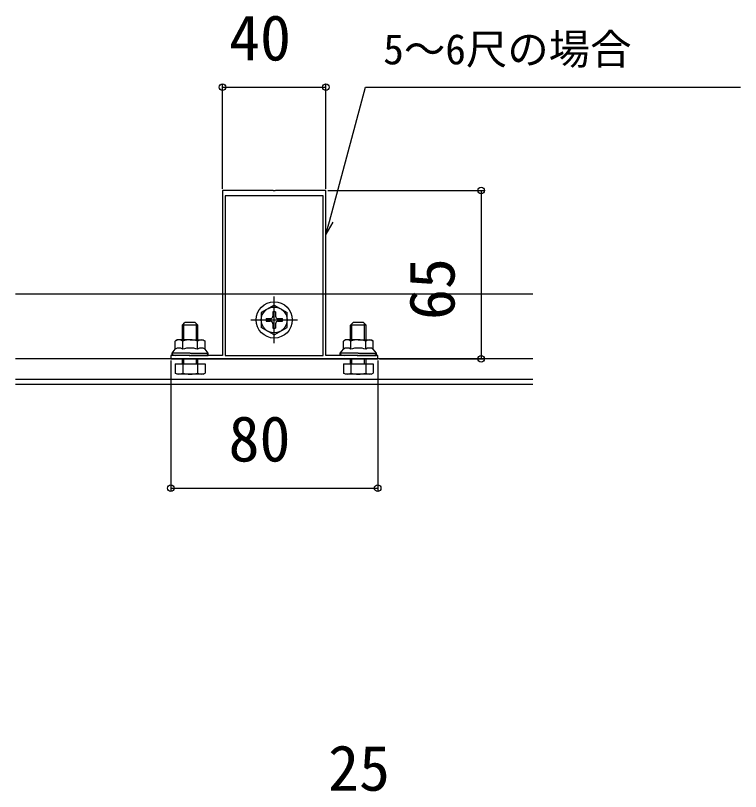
# Model space of a CAD drawing. Units: millimetres, scale not verified. Extents: x -1050 to 1050, y -1570 to 1562.
# Drawn here: x 222.5 to 502.7, y -200 to 99.9 of the extents above; entities that cross this region are included whole.
import ezdxf
from ezdxf.enums import TextEntityAlignment as Align

# ---------------------------------------------------------------- set-up
doc = ezdxf.new("R2010")
doc.units = ezdxf.units.MM
doc.header["$LTSCALE"] = 8
for name, color, linetype in [('0-2_YKK_11', 7, 'Continuous'), ('0-3_YKK_12', 2, 'Continuous'), ('0-4_YKK_13', 4, 'Continuous'), ('0-5_YKK_D', 6, 'Continuous')]:
    doc.layers.add(name, color=color, linetype=linetype)
doc.styles.add('ＭＳ ゴシック', font='')
doc.styles.get('ＭＳ ゴシック').set_extended_font_data('MS Gothic')

msp = doc.modelspace()

# ---------------------------------------------------------------- linework, layer by layer
at = {"layer": '0-2_YKK_11'}
for points in [[(282.5, -32.752), (362.5, -32.752), (362.5, -31.452), (355.458, -31.452), (355.275, -31.572), (354.725, -31.572), (354.542, -31.452), (342.5, -31.452), (342.5, 32.248), (322.958, 32.248), (322.775, 32.128), (322.225, 32.128), (322.042, 32.248), (302.5, 32.248), (302.5, -31.452), (290.458, -31.452), (290.275, -31.572), (289.725, -31.572), (289.542, -31.452), (282.5, -31.452)], [(341.4, -31.452), (341.4, 30.248), (303.6, 30.248), (303.6, -31.452)]]:
    msp.add_lwpolyline(points, close=True, dxfattribs=at)
at = {"layer": '0-3_YKK_12'}
for p, q in [((422.5, -7.752), (222.5, -7.752)), ((422.5, -32.752), (222.5, -32.752)), ((422.5, -40.752), (222.5, -40.752)), ((422.5, -42.752), (222.5, -42.752))]:
    msp.add_line(p, q, dxfattribs=at)
at = {"layer": '0-4_YKK_13'}
for p, q in [((322.5, -26.752), (322.5, -8.752)), ((322.5, -12.002), (317.5, -14.889)), ((317.5, -14.889), (317.5, -20.615)), ((322, -14.602), (322, -16.252)), ((323, -14.602), (322, -14.602)), ((322.5, -12.002), (327.5, -14.889)), ((323, -14.602), (323, -16.252)), ((327.5, -20.615), (327.5, -14.889)), ((313.5, -17.752), (331.5, -17.752)), ((319.35, -17.252), (321, -17.252)), ((319.35, -17.252), (319.35, -18.252)), ((324, -17.252), (325.65, -17.252)), ((325.65, -18.252), (325.65, -17.252)), ((293, -19.752), (287, -19.752)), ((287.54, -25.452), (287.54, -19.212)), ((292.46, -25.452), (292.46, -19.212)), ((322.5, -23.502), (317.5, -20.615)), ((319.35, -18.252), (321, -18.252)), ((322, -19.252), (322, -20.902)), ((322, -20.902), (323, -20.902)), ((322.5, -23.502), (327.5, -20.615)), ((323, -19.252), (323, -20.902)), ((324, -18.252), (325.65, -18.252)), ((358, -19.752), (352, -19.752)), ((352.54, -25.452), (352.54, -19.212)), ((357.46, -25.452), (357.46, -19.212)), ((285, -25.452), (284.226, -25.898)), ((284.226, -29.052), (284.226, -25.898)), ((290, -25.452), (285, -25.452)), ((287.113, -29.052), (287.113, -25.898)), ((290, -25.452), (295, -25.452)), ((292.887, -29.052), (292.887, -25.898)), ((295, -25.452), (295.774, -25.898)), ((295.774, -29.052), (295.774, -25.898)), ((350, -25.452), (349.226, -25.898)), ((349.226, -29.052), (349.226, -25.898)), ((355, -25.452), (350, -25.452)), ((352.113, -29.052), (352.113, -25.898)), ((355, -25.452), (360, -25.452)), ((357.887, -29.052), (357.887, -25.898)), ((360, -25.452), (360.774, -25.898)), ((360.774, -29.052), (360.774, -25.898)), ((283, -31.452), (283, -30.652)), ((290, -31.452), (283, -31.452)), ((287, -34.752), (287, -32.752)), ((287.54, -34.752), (287.54, -32.752)), ((290, -31.452), (297, -31.452)), ((292.46, -34.752), (292.46, -32.752)), ((293, -34.752), (293, -32.752)), ((297, -31.452), (297, -30.652)), ((348, -31.452), (348, -30.652)), ((355, -31.452), (348, -31.452)), ((352, -34.752), (352, -32.752)), ((352.54, -34.752), (352.54, -32.752)), ((355, -31.452), (362, -31.452)), ((357.46, -34.752), (357.46, -32.752)), ((358, -34.752), (358, -32.752)), ((362, -31.452), (362, -30.652)), ((284.226, -34.752), (284.226, -38.305)), ((287.113, -34.752), (287.113, -38.305)), ((292.887, -34.752), (292.887, -38.305)), ((349.226, -34.752), (349.226, -38.305)), ((352.113, -34.752), (352.113, -38.305)), ((357.887, -34.752), (357.887, -38.305)), ((285, -38.752), (284.226, -38.305)), ((295, -38.752), (285, -38.752)), ((295, -38.752), (295.774, -38.305)), ((350, -38.752), (349.226, -38.305)), ((360, -38.752), (350, -38.752)), ((360, -38.752), (360.774, -38.305))]:
    msp.add_line(p, q, dxfattribs=at)
for points in [[(287, -25.452), (287, -19.752), (288, -18.752)], [(293, -25.452), (293, -19.752), (292, -18.752), (288, -18.752)], [(352, -25.452), (352, -19.752), (353, -18.752)], [(358, -25.452), (358, -19.752), (357, -18.752), (353, -18.752)], [(290, -30.652), (283, -30.652), (284.226, -29.052)], [(290, -30.652), (297, -30.652), (295.774, -29.052)], [(355, -30.652), (348, -30.652), (349.226, -29.052)], [(355, -30.652), (362, -30.652), (360.774, -29.052)], [(284.226, -34.752), (295.774, -34.752), (295.774, -38.305)], [(349.226, -34.752), (360.774, -34.752), (360.774, -38.305)]]:
    msp.add_lwpolyline(points, dxfattribs=at)
for radius in [7, 5]:
    msp.add_circle((322.5, -17.752), radius, dxfattribs=at)
for centre, radius, start, end in [((321, -16.252), 1, 270, 0), ((324, -16.252), 1, 180, 270), ((321, -19.252), 1, 0, 90), ((324, -19.252), 1, 90, 180), ((285.67, -28.008), 2.556, 55.61575, 124.38425), ((290, -35.005), 9.553, 90, 107.58795), ((290, -35.005), 9.553, 72.41205, 90), ((294.33, -28.008), 2.556, 55.61575, 124.38425), ((350.67, -28.008), 2.556, 55.61575, 124.38425), ((355, -35.005), 9.553, 90, 107.58795), ((355, -35.005), 9.553, 72.41205, 90), ((359.33, -28.008), 2.556, 55.61575, 124.38425), ((285.67, -31.161), 2.556, 55.61575, 124.38425), ((290, -38.159), 9.553, 90, 107.58795), ((290, -38.159), 9.553, 72.41205, 90), ((294.33, -31.161), 2.556, 55.61575, 124.38425), ((350.67, -31.161), 2.556, 55.61575, 124.38425), ((355, -38.159), 9.553, 90, 107.58795), ((355, -38.159), 9.553, 72.41205, 90), ((359.33, -31.161), 2.556, 55.61575, 124.38425), ((285.67, -36.196), 2.556, 235.61575, 304.38425), ((290, -29.198), 9.553, 252.41205, 287.58795), ((294.33, -36.196), 2.556, 235.61575, 304.38425), ((350.67, -36.196), 2.556, 235.61575, 304.38425), ((355, -29.198), 9.553, 252.41205, 287.58795), ((359.33, -36.196), 2.556, 235.61575, 304.38425)]:
    msp.add_arc(centre, radius, start, end, dxfattribs=at)
for centre, start_param, end_param in [((284.5, -30.652), 3.1415927, 4.712389), ((295.5, -30.652), 4.712389, 6.2831853), ((349.5, -30.652), 3.1415927, 4.712389), ((360.5, -30.652), 4.712389, 6.2831853)]:
    msp.add_ellipse(centre, major_axis=(1.5, 0), ratio=0.533333, start_param=start_param, end_param=end_param, dxfattribs=at)
at = {"layer": '0-5_YKK_D'}
for p, q in [((302.5, 32.948), (302.5, 73.248)), ((302.5, 72.248), (342.5, 72.248)), ((342.5, 32.948), (342.5, 73.248)), ((343.2, 32.248), (403.5, 32.248)), ((402.5, 32.248), (402.5, -32.752)), ((363.2, -32.752), (403.5, -32.752)), ((282.5, -33.452), (282.5, -83.752)), ((362.5, -33.452), (362.5, -83.752)), ((282.5, -82.752), (362.5, -82.752))]:
    msp.add_line(p, q, dxfattribs=at)
for points in [[(342.5, 15.404), (343.82, 20.331), (357.731, 72.248), (502.74, 72.248)], [(345.14, 19.977), (342.5, 15.404), (342.5, 20.684)]]:
    msp.add_lwpolyline(points, dxfattribs=at)
for centre in [(302.5, 72.248), (342.5, 72.248), (402.5, 32.248), (402.5, -32.752), (282.5, -82.752), (362.5, -82.752)]:
    msp.add_circle(centre, 1.275, dxfattribs=at)

# ---------------------------------------------------------------- texts
at = {"layer": '0-5_YKK_D', "style": 'ＭＳ ゴシック'}
for s, height, p in [('40', 17.6, (305.045, 77.248)), ('5～6尺の場合', 11.73, (364.649, 77.521)), ('80', 17.6, (304.841, -77.752)), ('25', 17.6, (343.327, -205))]:
    msp.add_text(s, height=height, dxfattribs=at).set_placement(p, align=Align.BOTTOM_LEFT)
msp.add_text('65', height=17.6, rotation=90, dxfattribs=at).set_placement((397.5, -17.775), align=Align.BOTTOM_LEFT)

doc.saveas('drawing.dxf')
